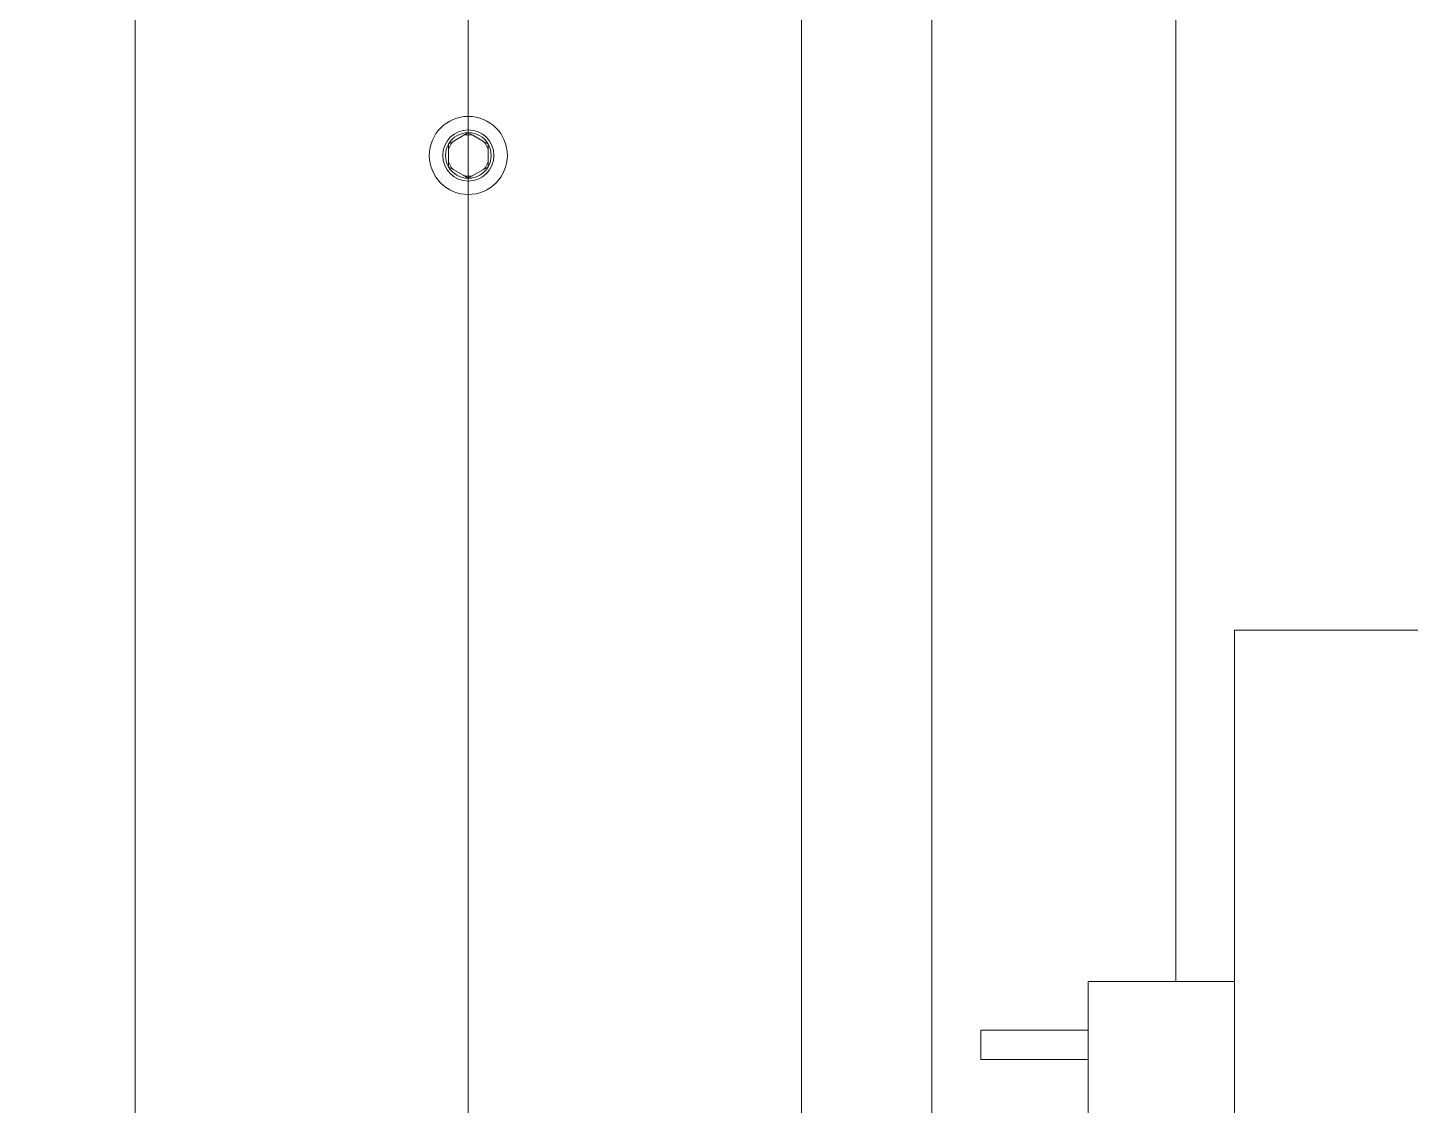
# Model space of a CAD drawing. Extents: x -965262 to 1142518, y -357520 to 71675.
# Drawn here: x -853222 to -852655, y -93645 to -93203 of the extents above; entities that cross this region are included whole.
import ezdxf

# ---------------------------------------------------------------- set-up
doc = ezdxf.new("R2010")
doc.units = 0
doc.header["$LTSCALE"] = 10
doc.layers.get('0').update_dxf_attribs({"linetype": 'CONTINUOUS', "lineweight": 30})
doc.layers.add('Оборудование', color=7, linetype='CONTINUOUS', lineweight=30)

msp = doc.modelspace()

# ---------------------------------------------------------------- hatches: boundary and pattern name
at = {"lineweight": 30, "true_color": 0x1b8828}
h = msp.add_hatch(color=106, dxfattribs=at)
h.dxf.hatch_style = 1
h.paths.add_polyline_path([(-851459.79, -90277.67), (-853359.79, -90277.67), (-853359.79, -94944.84), (-851459.79, -94944.84)])
h.paths.add_polyline_path([(-851559.79, -94844.84), (-853259.79, -94844.84), (-853259.79, -90344.85), (-851559.79, -90344.85)], flags=16)

# ---------------------------------------------------------------- linework, layer by layer
at = {"layer": 'Оборудование', "color": 7, "linetype": 'Continuous', "lineweight": 0}
msp.add_line((-853041.29, -91717.33, -2902.58), (-853041.29, -94500.13, -2902.58), dxfattribs=at)
at = {"layer": 'Оборудование', "color": 7, "lineweight": 0}
for p, q in [((-853177.79, -92167.72, -2902.58), (-853177.79, -94050.72, -2902.58)), ((-852904.79, -92167.72, -2902.58), (-852904.79, -94050.72, -2902.58)), ((-852851.29, -94010.72, -2902.58), (-852851.29, -92207.72, -2902.58)), ((-852751.29, -93593.84, -2902.58), (-852751.29, -92937.84, -2902.58)), ((-853047.56, -93249.47, -2902.58), (-853049.4, -93250.54, -2902.58)), ((-853049.4, -93250.54, -2902.58), (-853049.4, -93252.66, -2902.58)), ((-853043.13, -93246.92, -2902.58), (-853047.56, -93249.47, -2902.58)), ((-853041.29, -93245.86, -2902.58), (-853043.13, -93246.92, -2902.58)), ((-853039.45, -93246.92, -2902.58), (-853041.29, -93245.86, -2902.58)), ((-853035.02, -93249.47, -2902.58), (-853039.45, -93246.92, -2902.58)), ((-853033.18, -93250.54, -2902.58), (-853035.02, -93249.47, -2902.58)), ((-853033.18, -93252.66, -2902.58), (-853033.18, -93250.54, -2902.58)), ((-853049.4, -93252.66, -2902.58), (-853049.4, -93257.77, -2902.58)), ((-853033.18, -93257.77, -2902.58), (-853033.18, -93252.66, -2902.58)), ((-853049.4, -93257.77, -2902.58), (-853049.4, -93259.9, -2902.58)), ((-853049.4, -93259.9, -2902.58), (-853047.56, -93260.96, -2902.58)), ((-853047.56, -93260.96, -2902.58), (-853043.13, -93263.51, -2902.58)), ((-853039.45, -93263.51, -2902.58), (-853035.02, -93260.96, -2902.58)), ((-853035.02, -93260.96, -2902.58), (-853033.18, -93259.9, -2902.58)), ((-853033.18, -93259.9, -2902.58), (-853033.18, -93257.77, -2902.58)), ((-853043.13, -93263.51, -2902.58), (-853041.29, -93264.58, -2902.58)), ((-853041.29, -93264.58, -2902.58), (-853039.45, -93263.51, -2902.58)), ((-852037.29, -93449.84, -2902.58), (-852727.29, -93449.84, -2902.58)), ((-852727.29, -93707.29, -2902.58), (-852727.29, -93449.84, -2902.58)), ((-852787.29, -93687.84, -2902.58), (-852787.29, -93593.84, -2902.58)), ((-852787.29, -93593.84, -2902.58), (-852727.29, -93593.84, -2902.58)), ((-852787.29, -93613.84, -2902.58), (-852831.29, -93613.84, -2902.58)), ((-852831.29, -93613.84, -2902.58), (-852831.29, -93625.84, -2902.58)), ((-852831.29, -93625.84, -2902.58), (-852787.29, -93625.84, -2902.58))]:
    msp.add_line(p, q, dxfattribs=at)
for radius in [16, 10.5]:
    msp.add_circle((-853041.29, -93255.22, -2902.58), radius, dxfattribs=at)
for radius, start, end in [(9.36, 150, 210), (9.36, 90, 150), (8.5, 137.5134, 162.4866), (8.5, 77.5134, 102.4866), (9.36, 30, 90), (8.5, 17.5134, 42.4866), (9.36, 330, 30), (8.5, 197.5134, 222.4866), (9.36, 210, 270), (9.36, 270, 330), (8.5, 317.5134, 342.4866), (8.5, 257.5134, 282.4866)]:
    msp.add_arc((-853041.29, -93255.22, -2902.58), radius, start, end, dxfattribs=at)

doc.saveas('drawing.dxf')
